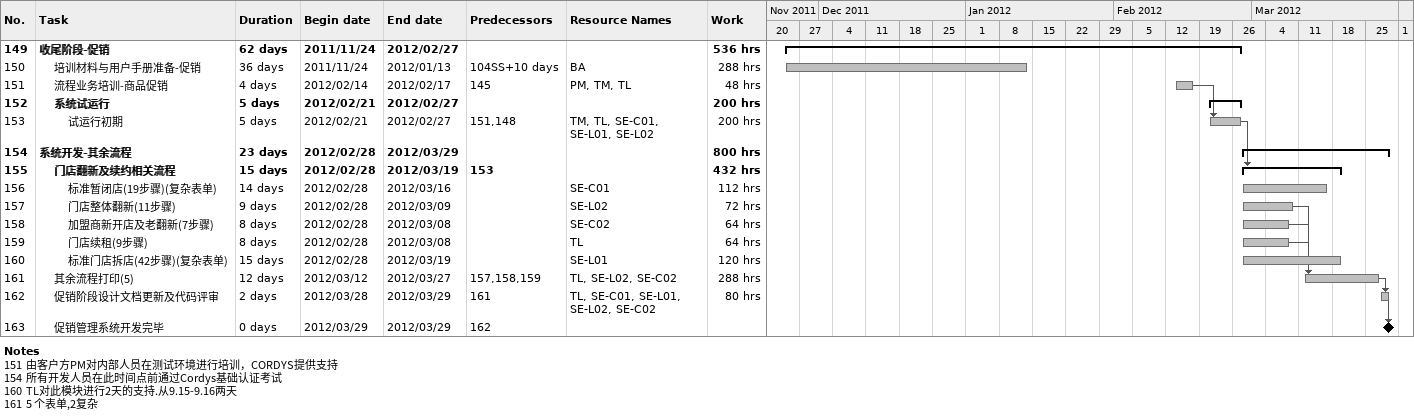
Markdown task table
| ID | Level | Task | Duration | Start | Finish | Predecessors | Resources | Work (h) |
|---|---|---|---|---|---|---|---|---|
| 149 | 1 | **收尾阶段-促销** | 62d | 2011-11-24 | 2012-02-27 |  |  | 536 |
| 150 | 2 | 培训材料与用户手册准备-促销 | 36d | 2011-11-24 | 2012-01-13 | 104SS+10d | BA | 288 |
| 151 | 2 | 流程业务培训-商品促销 | 4d | 2012-02-14 | 2012-02-17 | 145 | PM, TM, TL | 48 |
| 152 | 2 | **系统试运行** | 5d | 2012-02-21 | 2012-02-27 |  |  | 200 |
| 153 | 3 | 试运行初期 | 5d | 2012-02-21 | 2012-02-27 | 151, 148 | TM, TL, SE-C01, SE-L01, SE-L02 | 200 |
| 154 | 1 | **系统开发-其余流程** | 23d | 2012-02-28 | 2012-03-29 |  |  | 800 |
| 155 | 2 | **门店翻新及续约相关流程** | 15d | 2012-02-28 | 2012-03-19 | 153 |  | 432 |
| 156 | 3 | 标准暂闭店(19步骤)(复杂表单) | 14d | 2012-02-28 | 2012-03-16 |  | SE-C01 | 112 |
| 157 | 3 | 门店整体翻新(11步骤) | 9d | 2012-02-28 | 2012-03-09 |  | SE-L02 | 72 |
| 158 | 3 | 加盟商新开店及老翻新(7步骤) | 8d | 2012-02-28 | 2012-03-08 |  | SE-C02 | 64 |
| 159 | 3 | 门店续租(9步骤) | 8d | 2012-02-28 | 2012-03-08 |  | TL | 64 |
| 160 | 3 | 标准门店拆店(42步骤)(复杂表单) | 15d | 2012-02-28 | 2012-03-19 |  | SE-L01 | 120 |
| 161 | 2 | 其余流程打印(5) | 12d | 2012-03-12 | 2012-03-27 | 157, 158, 159 | TL, SE-L02, SE-C02 | 288 |
| 162 | 2 | 促销阶段设计文档更新及代码评审 | 2d | 2012-03-28 | 2012-03-29 | 161 | TL, SE-C01, SE-L01, SE-L02, SE-C02 | 80 |
| 163 | 2 | 促销管理系统开发完毕 | 0d | 2012-03-29 | 2012-03-29 | 162 |  |  |

Notes
- 151: 由客户方PM对内部人员在测试环境进行培训，CORDYS提供支持
- 154: 所有开发人员在此时间点前通过Cordys基础认证考试
- 160: TL对此模块进行2天的支持.从9.15-9.16两天
- 161: 5 个表单,2复杂
